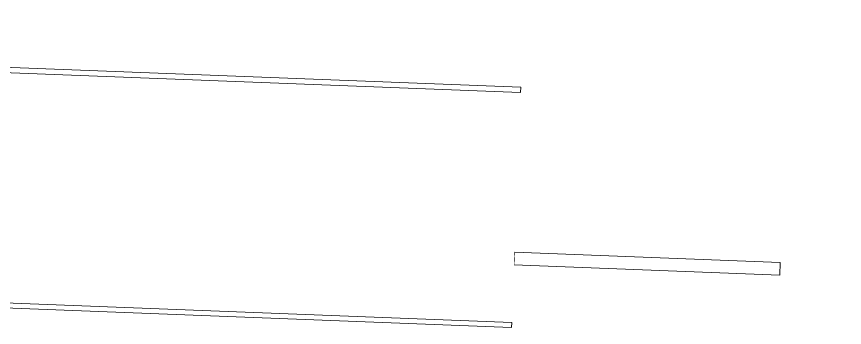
# Model space of a CAD drawing. Header units: millimetres. Extents: x 37982 to 83307, y -4479 to 56252.
# Drawn here: x 81689 to 83307, y 49125 to 49733 of the extents above; entities that cross this region are included whole.
import ezdxf

# ---------------------------------------------------------------- set-up
doc = ezdxf.new("R2010")
doc.units = ezdxf.units.MM
doc.header["$MEASUREMENT"] = 0
for name, color, linetype, lineweight in [('GLAZ', 4, 'Continuous', 0), ('PRTN-FULL', 6, 'Continuous', 30), ('WALL-LNIG', 1, 'Continuous', 0)]:
    doc.layers.add(name, color=color, linetype=linetype, lineweight=lineweight)

msp = doc.modelspace()

# ---------------------------------------------------------------- wipeouts: each hides what was drawn before it
msp.add_wipeout([(83307.5, 49259.3), (83182.6, 49264.1), (83180.7, 49215.2), (83305.6, 49210.4)]).dxf.layer = 'PRTN-FULL'

# ---------------------------------------------------------------- next in the draw order: linework, layer by layer
at = {"layer": 'GLAZ', "flags": 128}
msp.add_lwpolyline([(82662.1, 49272.2), (83182.1, 49252.1), (83181.2, 49227.2), (82661.1, 49247.3), (82662.1, 49272.2)], close=True, dxfattribs=at)

# ---------------------------------------------------------------- next in the draw order: wipeouts: each hides what was drawn before it
msp.add_wipeout([(79074.4, 49263.3), (82656.4, 49124.8), (82674.5, 49594.5), (81378.1, 49644.6), (81369.6, 49424.8), (79181.3, 49509.3), (79189.8, 49729.2), (79092.5, 49732.9), (79080.9, 49433.2), (80574.8, 49375.4), (80572.1, 49305.5), (79078.2, 49363.2)]).dxf.layer = 'PRTN-FULL'

# ---------------------------------------------------------------- next in the draw order: linework, layer by layer
at = {"layer": 'WALL-LNIG', "flags": 128}
for points in [[(81475.4, 49640.8), (82674.5, 49594.5), (82674.2, 49584.5), (81475, 49630.8), (81475.4, 49640.8)], [(79074.7, 49273.3), (82656.8, 49134.8), (82656.4, 49124.8), (79074.4, 49263.3), (79074.7, 49273.3)]]:
    msp.add_lwpolyline(points, close=True, dxfattribs=at)

doc.saveas('drawing.dxf')
